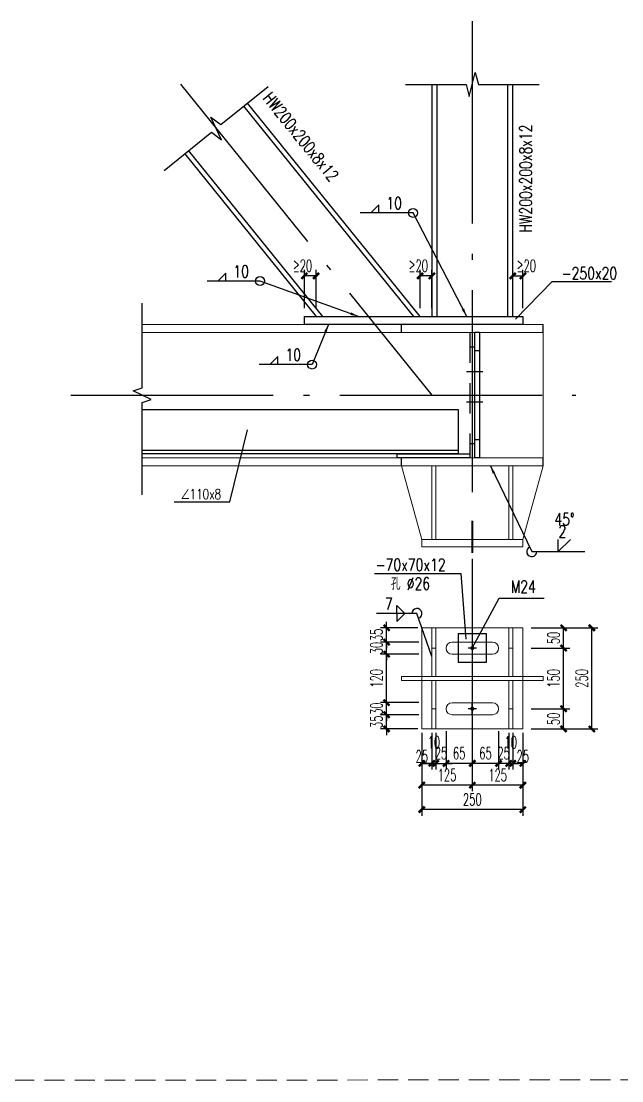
# Model space of a CAD drawing. Header units: millimetres. Extents: x 110450 to 212050, y -76471 to -19021.
# Drawn here: x 183378 to 198231, y -47746 to -21538 of the extents above; entities that cross this region are included whole.
import ezdxf
from ezdxf.enums import TextEntityAlignment as Align

# ---------------------------------------------------------------- set-up
doc = ezdxf.new("R2010")
doc.units = ezdxf.units.MM
doc.header["$LTSCALE"] = 100
for name, pattern in [('CENTER1', [13.3, 10, -1.5, 0.3, -1.5]), ('HIDDEN', [0.375, 0.25, -0.125]), ('线型2', [2.5, 1.5, -1])]:
    doc.linetypes.add(name, pattern=pattern)
for name, color, linetype in [('10', 7, 'Continuous'), ('60', 2, 'Continuous'), ('Continuous Line', 7, 'Continuous'), ('DIM', 144, 'Continuous'), ('TEXT', 7, 'Continuous'), ('字符串标注', 253, 'Continuous'), ('柱', 2, 'Continuous'), ('梁构件', 4, 'Continuous'), ('焊缝标注', 253, 'Continuous'), ('螺栓孔标注', 253, 'Continuous'), ('轴线', 21, 'CENTER1'), ('轴线__点划线', 253, 'Continuous')]:
    doc.layers.add(name, color=color, linetype=linetype)
doc.layers.add('FRAME', color=7, linetype='Continuous', lineweight=13)
doc.layers.add('梁', color=4, linetype='Continuous', lineweight=18)
doc.styles.add('romans', font='romans.shx', dxfattribs={"width": 0.75})
doc.styles.get("Standard").update_dxf_attribs({"font": 'romans-h.shx', "width": 0.75, "bigfont": 'hzfs.shx'})
doc.styles.add('STANDRAD', font='romans-h.shx', dxfattribs={"width": 0.6, "bigfont": 'hzfs.shx'})
doc.dimstyles.new('10', dxfattribs={"dimtxt": 300, "dimasz": 150, "dimexe": 150, "dimexo": 100, "dimgap": 100, "dimtad": 1, "dimdec": 0, "dimlfac": 0.1, "dimtxsty": 'STANDRAD', "dimblk": 'ARCHTICK', "dimcen": 0.09, "dimclrd": 4, "dimclre": 4, "dimclrt": 7, "dimadec": 0, "dimazin": 0, "dimtfac": 1, "dimtdec": 0, "dimtix": 1, "dimtmove": 2, "dimatfit": 3, "dimldrblk": 'OBLIQUE', "dimfxl": 1, "dimarcsym": 0})
doc.dimstyles.new('ISO-Arrow', dxfattribs={"dimtxt": 300, "dimasz": 200, "dimexe": 100, "dimexo": 50, "dimgap": 50, "dimtad": 1, "dimdec": 0, "dimlfac": 0.2, "dimzin": 0, "dimdsep": 46, "dimtxsty": 'romans', "dimcen": 0.09, "dimclrd": 256, "dimclre": 256, "dimclrt": 7, "dimadec": 0, "dimazin": 0, "dimtfac": 1, "dimtdec": 0, "dimtix": 1, "dimtmove": 2, "dimatfit": 3, "dimfxl": 150, "dimtolj": 1, "dimtzin": 0, "dimarcsym": 0})

# ---------------------------------------------------------------- blocks, each defined once
blk = doc.blocks.new('_ArchTick')
at = {"color": 0, "linetype": 'ByBlock', "const_width": 0.4}
blk.add_lwpolyline([(-0.5, -0.5), (0.5, 0.5)], dxfattribs=at)
blk = doc.blocks.new('*D14')
at = {"layer": 'Continuous Line', "color": 4, "lineweight": -2, "ltscale": 5, "transparency": 16777216}
for p, q in [((193243, -28637), (193243, -27687)), ((193534, -28637), (193534, -27687)), ((193534, -27837), (193243, -27837))]:
    blk.add_line(p, q, dxfattribs=at)
at = {"layer": 'Defpoints', "color": 0, "ltscale": 5, "transparency": 16777216}
for p in [(193243, -27837), (193243, -28839), (193534, -28839)]:
    blk.add_point(p, dxfattribs=at)
at = {"layer": 'Continuous Line', "color": 4, "lineweight": -2, "ltscale": 5, "transparency": 16777216, "xscale": 150, "yscale": 150, "zscale": 150, "rotation": 180}
blk.add_blockref('_ArchTick', (193243, -27837), dxfattribs=at)
at = {"layer": 'Continuous Line', "color": 4, "lineweight": -2, "ltscale": 5, "transparency": 16777216, "xscale": 150, "yscale": 150, "zscale": 150}
blk.add_blockref('_ArchTick', (193534, -27837), dxfattribs=at)
at = {"layer": 'Continuous Line', "color": 7, "ltscale": 5, "transparency": 16777216, "insert": (193198, -27587), "char_height": 300, "attachment_point": 5, "style": 'STANDRAD'}
blk.add_mtext('≥20', dxfattribs=at)
blk = doc.blocks.new('_OBLIQUE')
at = {"color": 0, "linetype": 'ByBlock'}
blk.add_line((-0.5, -0.5), (0.5, 0.5), dxfattribs=at)
blk = doc.blocks.new('*D15')
at = {"layer": 'Continuous Line', "color": 4, "lineweight": -2, "ltscale": 5, "transparency": 16777216}
for p, q in [((195534, -28637), (195534, -27687)), ((195784, -28637), (195784, -27687)), ((195534, -27837), (195784, -27837))]:
    blk.add_line(p, q, dxfattribs=at)
at = {"layer": 'Defpoints', "color": 0, "ltscale": 5, "transparency": 16777216}
for p in [(195784, -27837), (195534, -28839), (195784, -28839)]:
    blk.add_point(p, dxfattribs=at)
at = {"layer": 'Continuous Line', "color": 4, "lineweight": -2, "ltscale": 5, "transparency": 16777216, "xscale": 150, "yscale": 150, "zscale": 150, "rotation": 180}
blk.add_blockref('_ArchTick', (195534, -27837), dxfattribs=at)
at = {"layer": 'Continuous Line', "color": 4, "lineweight": -2, "ltscale": 5, "transparency": 16777216, "xscale": 150, "yscale": 150, "zscale": 150}
blk.add_blockref('_ArchTick', (195784, -27837), dxfattribs=at)
at = {"layer": 'Continuous Line', "color": 7, "ltscale": 5, "transparency": 16777216, "insert": (195869, -27587), "char_height": 300, "attachment_point": 5, "style": 'STANDRAD'}
blk.add_mtext('≥20', dxfattribs=at)
blk = doc.blocks.new('*D16')
at = {"layer": 'Continuous Line', "color": 4, "lineweight": -2, "ltscale": 5, "transparency": 16777216}
for p, q in [((190381, -28637), (190381, -27687)), ((190671, -28637), (190671, -27687)), ((190671, -27837), (190381, -27837))]:
    blk.add_line(p, q, dxfattribs=at)
at = {"layer": 'Defpoints', "color": 0, "ltscale": 5, "transparency": 16777216}
for p in [(190381, -27837), (190381, -28839), (190671, -28839)]:
    blk.add_point(p, dxfattribs=at)
at = {"layer": 'Continuous Line', "color": 4, "lineweight": -2, "ltscale": 5, "transparency": 16777216, "xscale": 150, "yscale": 150, "zscale": 150, "rotation": 180}
blk.add_blockref('_ArchTick', (190381, -27837), dxfattribs=at)
at = {"layer": 'Continuous Line', "color": 4, "lineweight": -2, "ltscale": 5, "transparency": 16777216, "xscale": 150, "yscale": 150, "zscale": 150}
blk.add_blockref('_ArchTick', (190671, -27837), dxfattribs=at)
at = {"layer": 'Continuous Line', "color": 7, "ltscale": 5, "transparency": 16777216, "insert": (190335, -27587), "char_height": 300, "attachment_point": 5, "style": 'STANDRAD'}
blk.add_mtext('≥20', dxfattribs=at)
blk = doc.blocks.new('*D39')
at = {"layer": 'Continuous Line', "color": 4, "lineweight": -2, "ltscale": 5, "transparency": 16777216}
for p, q in [((194534, -39633), (194534, -40583)), ((195784, -39633), (195784, -40583)), ((195784, -40433), (194534, -40433))]:
    blk.add_line(p, q, dxfattribs=at)
at = {"layer": 'Defpoints', "color": 0, "ltscale": 5, "transparency": 16777216}
for p in [(194534, -38543), (195784, -39043), (194534, -40433)]:
    blk.add_point(p, dxfattribs=at)
at = {"layer": 'Continuous Line', "color": 4, "lineweight": -2, "ltscale": 5, "transparency": 16777216, "xscale": 150, "yscale": 150, "zscale": 150, "rotation": 180}
blk.add_blockref('_ArchTick', (194534, -40433), dxfattribs=at)
at = {"layer": 'Continuous Line', "color": 4, "lineweight": -2, "ltscale": 5, "transparency": 16777216, "xscale": 150, "yscale": 150, "zscale": 150}
blk.add_blockref('_ArchTick', (195784, -40433), dxfattribs=at)
at = {"layer": 'Continuous Line', "color": 7, "ltscale": 5, "transparency": 16777216, "insert": (195159, -40183), "char_height": 300, "attachment_point": 5, "style": 'STANDRAD'}
blk.add_mtext('125', dxfattribs=at)
blk = doc.blocks.new('*D40')
at = {"layer": 'Continuous Line', "color": 4, "lineweight": -2, "ltscale": 5, "transparency": 16777216}
for p, q in [((193284, -39633), (193284, -40583)), ((194534, -39633), (194534, -40583)), ((194534, -40433), (193284, -40433))]:
    blk.add_line(p, q, dxfattribs=at)
at = {"layer": 'Defpoints', "color": 0, "ltscale": 5, "transparency": 16777216}
for p in [(194534, -38543), (193284, -39043), (193284, -40433)]:
    blk.add_point(p, dxfattribs=at)
at = {"layer": 'Continuous Line', "color": 4, "lineweight": -2, "ltscale": 5, "transparency": 16777216, "xscale": 150, "yscale": 150, "zscale": 150, "rotation": 180}
blk.add_blockref('_ArchTick', (193284, -40433), dxfattribs=at)
at = {"layer": 'Continuous Line', "color": 4, "lineweight": -2, "ltscale": 5, "transparency": 16777216, "xscale": 150, "yscale": 150, "zscale": 150}
blk.add_blockref('_ArchTick', (194534, -40433), dxfattribs=at)
at = {"layer": 'Continuous Line', "color": 7, "ltscale": 5, "transparency": 16777216, "insert": (193909, -40183), "char_height": 300, "attachment_point": 5, "style": 'STANDRAD'}
blk.add_mtext('125', dxfattribs=at)
blk = doc.blocks.new('*D41')
at = {"layer": 'Continuous Line', "color": 4, "lineweight": -2, "ltscale": 5, "transparency": 16777216}
for p, q in [((193284, -40238), (193284, -41188)), ((195784, -40238), (195784, -41188)), ((195784, -41038), (193284, -41038))]:
    blk.add_line(p, q, dxfattribs=at)
at = {"layer": 'Defpoints', "color": 0, "ltscale": 5, "transparency": 16777216}
for p in [(193284, -39043), (195784, -39043), (193284, -41038)]:
    blk.add_point(p, dxfattribs=at)
at = {"layer": 'Continuous Line', "color": 4, "lineweight": -2, "ltscale": 5, "transparency": 16777216, "xscale": 150, "yscale": 150, "zscale": 150, "rotation": 180}
blk.add_blockref('_ArchTick', (193284, -41038), dxfattribs=at)
at = {"layer": 'Continuous Line', "color": 4, "lineweight": -2, "ltscale": 5, "transparency": 16777216, "xscale": 150, "yscale": 150, "zscale": 150}
blk.add_blockref('_ArchTick', (195784, -41038), dxfattribs=at)
at = {"layer": 'Continuous Line', "color": 7, "ltscale": 5, "transparency": 16777216, "insert": (194534, -40788), "char_height": 300, "attachment_point": 5, "style": 'STANDRAD'}
blk.add_mtext('250', dxfattribs=at)
blk = doc.blocks.new('*D42')
at = {"layer": 'Continuous Line', "color": 4, "lineweight": -2, "ltscale": 5, "transparency": 16777216}
for p, q in [((195992, -38543), (196942, -38543)), ((196792, -39043), (196792, -38543)), ((195992, -39043), (196942, -39043))]:
    blk.add_line(p, q, dxfattribs=at)
at = {"layer": 'Defpoints', "color": 0, "ltscale": 5, "transparency": 16777216}
for p in [(195284, -38543), (196792, -38543), (195784, -39043)]:
    blk.add_point(p, dxfattribs=at)
at = {"layer": 'Continuous Line', "color": 4, "lineweight": -2, "ltscale": 5, "transparency": 16777216, "xscale": 150, "yscale": 150, "zscale": 150}
for p, rotation in [((196792, -38543), 90), ((196792, -39043), 270)]:
    blk.add_blockref('_ArchTick', p, dxfattribs=dict(at, rotation=rotation))
at = {"layer": 'Continuous Line', "color": 7, "ltscale": 5, "transparency": 16777216, "insert": (196542, -38793), "char_height": 300, "attachment_point": 5, "rotation": 90, "style": 'STANDRAD'}
blk.add_mtext('50', dxfattribs=at)
blk = doc.blocks.new('*D43')
at = {"layer": 'Continuous Line', "color": 4, "lineweight": -2, "ltscale": 5, "transparency": 16777216}
for p, q in [((195992, -37043), (196942, -37043)), ((196792, -38543), (196792, -37043)), ((195992, -38543), (196942, -38543))]:
    blk.add_line(p, q, dxfattribs=at)
at = {"layer": 'Defpoints', "color": 0, "ltscale": 5, "transparency": 16777216}
for p in [(195284, -37043), (196792, -37043), (195284, -38543)]:
    blk.add_point(p, dxfattribs=at)
at = {"layer": 'Continuous Line', "color": 4, "lineweight": -2, "ltscale": 5, "transparency": 16777216, "xscale": 150, "yscale": 150, "zscale": 150}
for p, rotation in [((196792, -37043), 90), ((196792, -38543), 270)]:
    blk.add_blockref('_ArchTick', p, dxfattribs=dict(at, rotation=rotation))
at = {"layer": 'Continuous Line', "color": 7, "ltscale": 5, "transparency": 16777216, "insert": (196542, -37793), "char_height": 300, "attachment_point": 5, "rotation": 90, "style": 'STANDRAD'}
blk.add_mtext('150', dxfattribs=at)
blk = doc.blocks.new('*D44')
at = {"layer": 'Continuous Line', "color": 4, "lineweight": -2, "ltscale": 5, "transparency": 16777216}
for p, q in [((195992, -36543), (196942, -36543)), ((196792, -37043), (196792, -36543)), ((195992, -37043), (196942, -37043))]:
    blk.add_line(p, q, dxfattribs=at)
at = {"layer": 'Defpoints', "color": 0, "ltscale": 5, "transparency": 16777216}
for p in [(195784, -36543), (196792, -36543), (195284, -37043)]:
    blk.add_point(p, dxfattribs=at)
at = {"layer": 'Continuous Line', "color": 4, "lineweight": -2, "ltscale": 5, "transparency": 16777216, "xscale": 150, "yscale": 150, "zscale": 150}
for p, rotation in [((196792, -36543), 90), ((196792, -37043), 270)]:
    blk.add_blockref('_ArchTick', p, dxfattribs=dict(at, rotation=rotation))
at = {"layer": 'Continuous Line', "color": 7, "ltscale": 5, "transparency": 16777216, "insert": (196542, -36793), "char_height": 300, "attachment_point": 5, "rotation": 90, "style": 'STANDRAD'}
blk.add_mtext('50', dxfattribs=at)
blk = doc.blocks.new('*D45')
at = {"layer": 'Continuous Line', "color": 4, "lineweight": -2, "ltscale": 5, "transparency": 16777216}
for p, q in [((196690, -36543), (197640, -36543)), ((197490, -39043), (197490, -36543)), ((196690, -39043), (197640, -39043))]:
    blk.add_line(p, q, dxfattribs=at)
at = {"layer": 'Defpoints', "color": 0, "ltscale": 5, "transparency": 16777216}
for p in [(195784, -36543), (197490, -36543), (195784, -39043)]:
    blk.add_point(p, dxfattribs=at)
at = {"layer": 'Continuous Line', "color": 4, "lineweight": -2, "ltscale": 5, "transparency": 16777216, "xscale": 150, "yscale": 150, "zscale": 150}
for p, rotation in [((197490, -36543), 90), ((197490, -39043), 270)]:
    blk.add_blockref('_ArchTick', p, dxfattribs=dict(at, rotation=rotation))
at = {"layer": 'Continuous Line', "color": 7, "ltscale": 5, "transparency": 16777216, "insert": (197240, -37793), "char_height": 300, "attachment_point": 5, "rotation": 90, "style": 'STANDRAD'}
blk.add_mtext('250', dxfattribs=at)
blk = doc.blocks.new('*D46')
at = {"layer": 'Continuous Line', "color": 4, "lineweight": -2, "ltscale": 5, "transparency": 16777216}
for p, q in [((194534, -39094), (194534, -40044)), ((195184, -39094), (195184, -40044)), ((195184, -39894), (194534, -39894))]:
    blk.add_line(p, q, dxfattribs=at)
at = {"layer": 'Defpoints', "color": 0, "ltscale": 5, "transparency": 16777216}
for p in [(194534, -38693), (195184, -38543), (194534, -39894)]:
    blk.add_point(p, dxfattribs=at)
at = {"layer": 'Continuous Line', "color": 4, "lineweight": -2, "ltscale": 5, "transparency": 16777216, "xscale": 150, "yscale": 150, "zscale": 150, "rotation": 180}
blk.add_blockref('_ArchTick', (194534, -39894), dxfattribs=at)
at = {"layer": 'Continuous Line', "color": 4, "lineweight": -2, "ltscale": 5, "transparency": 16777216, "xscale": 150, "yscale": 150, "zscale": 150}
blk.add_blockref('_ArchTick', (195184, -39894), dxfattribs=at)
at = {"layer": 'Continuous Line', "color": 7, "ltscale": 5, "transparency": 16777216, "insert": (194859, -39644), "char_height": 300, "attachment_point": 5, "style": 'STANDRAD'}
blk.add_mtext('65', dxfattribs=at)
blk = doc.blocks.new('*D47')
at = {"layer": 'Continuous Line', "color": 4, "lineweight": -2, "ltscale": 5, "transparency": 16777216}
for p, q in [((193884, -39094), (193884, -40044)), ((194534, -39094), (194534, -40044)), ((194534, -39894), (193884, -39894))]:
    blk.add_line(p, q, dxfattribs=at)
at = {"layer": 'Defpoints', "color": 0, "ltscale": 5, "transparency": 16777216}
for p in [(193884, -38543), (194534, -38693), (193884, -39894)]:
    blk.add_point(p, dxfattribs=at)
at = {"layer": 'Continuous Line', "color": 4, "lineweight": -2, "ltscale": 5, "transparency": 16777216, "xscale": 150, "yscale": 150, "zscale": 150, "rotation": 180}
blk.add_blockref('_ArchTick', (193884, -39894), dxfattribs=at)
at = {"layer": 'Continuous Line', "color": 4, "lineweight": -2, "ltscale": 5, "transparency": 16777216, "xscale": 150, "yscale": 150, "zscale": 150}
blk.add_blockref('_ArchTick', (194534, -39894), dxfattribs=at)
at = {"layer": 'Continuous Line', "color": 7, "ltscale": 5, "transparency": 16777216, "insert": (194209, -39644), "char_height": 300, "attachment_point": 5, "style": 'STANDRAD'}
blk.add_mtext('65', dxfattribs=at)
blk = doc.blocks.new('*D48')
at = {"layer": 'Continuous Line', "color": 4, "lineweight": -2, "ltscale": 5, "transparency": 16777216}
for p, q in [((195534, -39143), (195534, -40044)), ((195784, -39143), (195784, -40044)), ((195784, -39894), (195534, -39894))]:
    blk.add_line(p, q, dxfattribs=at)
at = {"layer": 'Defpoints', "color": 0, "ltscale": 5, "transparency": 16777216}
for p in [(195534, -39043), (195784, -39043), (195534, -39894)]:
    blk.add_point(p, dxfattribs=at)
at = {"layer": 'Continuous Line', "color": 4, "lineweight": -2, "ltscale": 5, "transparency": 16777216, "xscale": 150, "yscale": 150, "zscale": 150, "rotation": 180}
blk.add_blockref('_ArchTick', (195534, -39894), dxfattribs=at)
at = {"layer": 'Continuous Line', "color": 4, "lineweight": -2, "ltscale": 5, "transparency": 16777216, "xscale": 150, "yscale": 150, "zscale": 150}
blk.add_blockref('_ArchTick', (195784, -39894), dxfattribs=at)
at = {"layer": 'Continuous Line', "color": 7, "ltscale": 5, "transparency": 16777216, "insert": (195784, -39719), "char_height": 300, "attachment_point": 5, "style": 'STANDRAD'}
blk.add_mtext('25', dxfattribs=at)
blk = doc.blocks.new('*D49')
at = {"layer": 'Continuous Line', "color": 4, "lineweight": -2, "ltscale": 5, "transparency": 16777216}
for p, q in [((195434, -39143), (195434, -40044)), ((195534, -39143), (195534, -40044)), ((195434, -39894), (195284, -39894)), ((195534, -39894), (195434, -39894)), ((195534, -39894), (195684, -39894))]:
    blk.add_line(p, q, dxfattribs=at)
at = {"layer": 'Defpoints', "color": 0, "ltscale": 5, "transparency": 16777216}
for p in [(195434, -39043), (195534, -39043), (195434, -39894)]:
    blk.add_point(p, dxfattribs=at)
at = {"layer": 'Continuous Line', "color": 4, "lineweight": -2, "ltscale": 5, "transparency": 16777216, "xscale": 150, "yscale": 150, "zscale": 150}
blk.add_blockref('_ArchTick', (195434, -39894), dxfattribs=at)
at = {"layer": 'Continuous Line', "color": 4, "lineweight": -2, "ltscale": 5, "transparency": 16777216, "xscale": 150, "yscale": 150, "zscale": 150, "rotation": 180}
blk.add_blockref('_ArchTick', (195534, -39894), dxfattribs=at)
at = {"layer": 'Continuous Line', "color": 7, "ltscale": 5, "transparency": 16777216, "insert": (195484, -39375), "char_height": 300, "attachment_point": 5, "style": 'STANDRAD'}
blk.add_mtext('10', dxfattribs=at)
blk = doc.blocks.new('*D50')
at = {"layer": 'Continuous Line', "color": 4, "lineweight": -2, "ltscale": 5, "transparency": 16777216}
for p, q in [((195184, -39143), (195184, -40044)), ((195434, -39143), (195434, -40044)), ((195184, -39894), (195034, -39894)), ((195434, -39894), (195184, -39894)), ((195434, -39894), (195584, -39894))]:
    blk.add_line(p, q, dxfattribs=at)
at = {"layer": 'Defpoints', "color": 0, "ltscale": 5, "transparency": 16777216}
for p in [(195184, -39043), (195434, -39043), (195184, -39894)]:
    blk.add_point(p, dxfattribs=at)
at = {"layer": 'Continuous Line', "color": 4, "lineweight": -2, "ltscale": 5, "transparency": 16777216, "xscale": 150, "yscale": 150, "zscale": 150}
blk.add_blockref('_ArchTick', (195184, -39894), dxfattribs=at)
at = {"layer": 'Continuous Line', "color": 4, "lineweight": -2, "ltscale": 5, "transparency": 16777216, "xscale": 150, "yscale": 150, "zscale": 150, "rotation": 180}
blk.add_blockref('_ArchTick', (195434, -39894), dxfattribs=at)
at = {"layer": 'Continuous Line', "color": 7, "ltscale": 5, "transparency": 16777216, "insert": (195309, -39644), "char_height": 300, "attachment_point": 5, "style": 'STANDRAD'}
blk.add_mtext('25', dxfattribs=at)
blk = doc.blocks.new('*D51')
at = {"layer": 'Continuous Line', "color": 4, "lineweight": -2, "ltscale": 5, "transparency": 16777216}
for p, q in [((193284, -39143), (193284, -40044)), ((193534, -39143), (193534, -40044)), ((193284, -39894), (193534, -39894))]:
    blk.add_line(p, q, dxfattribs=at)
at = {"layer": 'Defpoints', "color": 0, "ltscale": 5, "transparency": 16777216}
for p in [(193284, -39043), (193534, -39043), (193534, -39894)]:
    blk.add_point(p, dxfattribs=at)
at = {"layer": 'Continuous Line', "color": 4, "lineweight": -2, "ltscale": 5, "transparency": 16777216, "xscale": 150, "yscale": 150, "zscale": 150, "rotation": 180}
blk.add_blockref('_ArchTick', (193284, -39894), dxfattribs=at)
at = {"layer": 'Continuous Line', "color": 4, "lineweight": -2, "ltscale": 5, "transparency": 16777216, "xscale": 150, "yscale": 150, "zscale": 150}
blk.add_blockref('_ArchTick', (193534, -39894), dxfattribs=at)
at = {"layer": 'Continuous Line', "color": 7, "ltscale": 5, "transparency": 16777216, "insert": (193284, -39719), "char_height": 300, "attachment_point": 5, "style": 'STANDRAD'}
blk.add_mtext('25', dxfattribs=at)
blk = doc.blocks.new('*D52')
at = {"layer": 'Continuous Line', "color": 4, "lineweight": -2, "ltscale": 5, "transparency": 16777216}
for p, q in [((193534, -39143), (193534, -40044)), ((193634, -39143), (193634, -40044)), ((193534, -39894), (193384, -39894)), ((193534, -39894), (193634, -39894)), ((193634, -39894), (193784, -39894))]:
    blk.add_line(p, q, dxfattribs=at)
at = {"layer": 'Defpoints', "color": 0, "ltscale": 5, "transparency": 16777216}
for p in [(193534, -39043), (193634, -39043), (193634, -39894)]:
    blk.add_point(p, dxfattribs=at)
at = {"layer": 'Continuous Line', "color": 4, "lineweight": -2, "ltscale": 5, "transparency": 16777216, "xscale": 150, "yscale": 150, "zscale": 150}
blk.add_blockref('_ArchTick', (193534, -39894), dxfattribs=at)
at = {"layer": 'Continuous Line', "color": 4, "lineweight": -2, "ltscale": 5, "transparency": 16777216, "xscale": 150, "yscale": 150, "zscale": 150, "rotation": 180}
blk.add_blockref('_ArchTick', (193634, -39894), dxfattribs=at)
at = {"layer": 'Continuous Line', "color": 7, "ltscale": 5, "transparency": 16777216, "insert": (193584, -39375), "char_height": 300, "attachment_point": 5, "style": 'STANDRAD'}
blk.add_mtext('10', dxfattribs=at)
blk = doc.blocks.new('*D53')
at = {"layer": 'Continuous Line', "color": 4, "lineweight": -2, "ltscale": 5, "transparency": 16777216}
for p, q in [((193634, -39143), (193634, -40044)), ((193884, -39143), (193884, -40044)), ((193634, -39894), (193484, -39894)), ((193634, -39894), (193884, -39894)), ((193884, -39894), (194034, -39894))]:
    blk.add_line(p, q, dxfattribs=at)
at = {"layer": 'Defpoints', "color": 0, "ltscale": 5, "transparency": 16777216}
for p in [(193634, -39043), (193884, -39043), (193884, -39894)]:
    blk.add_point(p, dxfattribs=at)
at = {"layer": 'Continuous Line', "color": 4, "lineweight": -2, "ltscale": 5, "transparency": 16777216, "xscale": 150, "yscale": 150, "zscale": 150}
blk.add_blockref('_ArchTick', (193634, -39894), dxfattribs=at)
at = {"layer": 'Continuous Line', "color": 4, "lineweight": -2, "ltscale": 5, "transparency": 16777216, "xscale": 150, "yscale": 150, "zscale": 150, "rotation": 180}
blk.add_blockref('_ArchTick', (193884, -39894), dxfattribs=at)
at = {"layer": 'Continuous Line', "color": 7, "ltscale": 5, "transparency": 16777216, "insert": (193759, -39644), "char_height": 300, "attachment_point": 5, "style": 'STANDRAD'}
blk.add_mtext('25', dxfattribs=at)
blk = doc.blocks.new('*D54')
at = {"layer": 'Continuous Line', "color": 4, "lineweight": -2, "ltscale": 5, "transparency": 16777216}
for p, q in [((193214, -38693), (192264, -38693)), ((192414, -38693), (192414, -38543)), ((192414, -39043), (192414, -38693)), ((193184, -39043), (192264, -39043)), ((192414, -39043), (192414, -39193))]:
    blk.add_line(p, q, dxfattribs=at)
at = {"layer": 'Defpoints', "color": 0, "ltscale": 5, "transparency": 16777216}
for p in [(192414, -38693), (194034, -38693), (193284, -39043)]:
    blk.add_point(p, dxfattribs=at)
at = {"layer": 'Continuous Line', "color": 4, "lineweight": -2, "ltscale": 5, "transparency": 16777216, "xscale": 150, "yscale": 150, "zscale": 150}
for p, rotation in [((192414, -38693), 270), ((192414, -39043), 90)]:
    blk.add_blockref('_ArchTick', p, dxfattribs=dict(at, rotation=rotation))
at = {"layer": 'Continuous Line', "color": 7, "ltscale": 5, "transparency": 16777216, "insert": (192164, -38868), "char_height": 300, "attachment_point": 5, "rotation": 90, "style": 'STANDRAD'}
blk.add_mtext('35', dxfattribs=at)
blk = doc.blocks.new('*D55')
at = {"layer": 'Continuous Line', "color": 4, "lineweight": -2, "ltscale": 5, "transparency": 16777216}
for p, q in [((192414, -38393), (192414, -38243)), ((193214, -38393), (192264, -38393)), ((192414, -38693), (192414, -38393)), ((193214, -38693), (192264, -38693)), ((192414, -38693), (192414, -38843))]:
    blk.add_line(p, q, dxfattribs=at)
at = {"layer": 'Defpoints', "color": 0, "ltscale": 5, "transparency": 16777216}
for p in [(192414, -38393), (194034, -38393), (194034, -38693)]:
    blk.add_point(p, dxfattribs=at)
at = {"layer": 'Continuous Line', "color": 4, "lineweight": -2, "ltscale": 5, "transparency": 16777216, "xscale": 150, "yscale": 150, "zscale": 150}
for p, rotation in [((192414, -38393), 270), ((192414, -38693), 90)]:
    blk.add_blockref('_ArchTick', p, dxfattribs=dict(at, rotation=rotation))
at = {"layer": 'Continuous Line', "color": 7, "ltscale": 5, "transparency": 16777216, "insert": (192164, -38543), "char_height": 300, "attachment_point": 5, "rotation": 90, "style": 'STANDRAD'}
blk.add_mtext('30', dxfattribs=at)
blk = doc.blocks.new('*D56')
at = {"layer": 'Continuous Line', "color": 4, "lineweight": -2, "ltscale": 5, "transparency": 16777216}
for p, q in [((193214, -37193), (192264, -37193)), ((192414, -38393), (192414, -37193)), ((193214, -38393), (192264, -38393))]:
    blk.add_line(p, q, dxfattribs=at)
at = {"layer": 'Defpoints', "color": 0, "ltscale": 5, "transparency": 16777216}
for p in [(192414, -37193), (194034, -37193), (194034, -38393)]:
    blk.add_point(p, dxfattribs=at)
at = {"layer": 'Continuous Line', "color": 4, "lineweight": -2, "ltscale": 5, "transparency": 16777216, "xscale": 150, "yscale": 150, "zscale": 150}
for p, rotation in [((192414, -37193), 90), ((192414, -38393), 270)]:
    blk.add_blockref('_ArchTick', p, dxfattribs=dict(at, rotation=rotation))
at = {"layer": 'Continuous Line', "color": 7, "ltscale": 5, "transparency": 16777216, "insert": (192164, -37793), "char_height": 300, "attachment_point": 5, "rotation": 90, "style": 'STANDRAD'}
blk.add_mtext('120', dxfattribs=at)
blk = doc.blocks.new('*D57')
at = {"layer": 'Continuous Line', "color": 4, "lineweight": -2, "ltscale": 5, "transparency": 16777216}
for p, q in [((193214, -36893), (192264, -36893)), ((192414, -36893), (192414, -36743)), ((192414, -37193), (192414, -36893)), ((193214, -37193), (192264, -37193)), ((192414, -37193), (192414, -37343))]:
    blk.add_line(p, q, dxfattribs=at)
at = {"layer": 'Defpoints', "color": 0, "ltscale": 5, "transparency": 16777216}
for p in [(192414, -36893), (194034, -36893), (194034, -37193)]:
    blk.add_point(p, dxfattribs=at)
at = {"layer": 'Continuous Line', "color": 4, "lineweight": -2, "ltscale": 5, "transparency": 16777216, "xscale": 150, "yscale": 150, "zscale": 150}
for p, rotation in [((192414, -36893), 270), ((192414, -37193), 90)]:
    blk.add_blockref('_ArchTick', p, dxfattribs=dict(at, rotation=rotation))
at = {"layer": 'Continuous Line', "color": 7, "ltscale": 5, "transparency": 16777216, "insert": (192164, -37043), "char_height": 300, "attachment_point": 5, "rotation": 90, "style": 'STANDRAD'}
blk.add_mtext('30', dxfattribs=at)
blk = doc.blocks.new('*D58')
at = {"layer": 'Continuous Line', "color": 4, "lineweight": -2, "ltscale": 5, "transparency": 16777216}
for p, q in [((192414, -36543), (192414, -36393)), ((193184, -36543), (192264, -36543)), ((192414, -36893), (192414, -36543)), ((193214, -36893), (192264, -36893)), ((192414, -36893), (192414, -37043))]:
    blk.add_line(p, q, dxfattribs=at)
at = {"layer": 'Defpoints', "color": 0, "ltscale": 5, "transparency": 16777216}
for p in [(192414, -36543), (193284, -36543), (194034, -36893)]:
    blk.add_point(p, dxfattribs=at)
at = {"layer": 'Continuous Line', "color": 4, "lineweight": -2, "ltscale": 5, "transparency": 16777216, "xscale": 150, "yscale": 150, "zscale": 150}
for p, rotation in [((192414, -36543), 270), ((192414, -36893), 90)]:
    blk.add_blockref('_ArchTick', p, dxfattribs=dict(at, rotation=rotation))
at = {"layer": 'Continuous Line', "color": 7, "ltscale": 5, "transparency": 16777216, "insert": (192164, -36718), "char_height": 300, "attachment_point": 5, "rotation": 90, "style": 'STANDRAD'}
blk.add_mtext('35', dxfattribs=at)

msp = doc.modelspace()

# ---------------------------------------------------------------- linework, layer by layer
at = {"layer": '10', "color": 7, "ltscale": 5}
for p, q in [((194533.5, -36893.4), (194533.5, -37193.4)), ((194633.5, -37043.4), (194433.5, -37043.4)), ((194533.5, -38693.4), (194533.5, -38393.4)), ((194633.5, -38543.4), (194433.5, -38543.4))]:
    msp.add_line(p, q, dxfattribs=at)
at = {"layer": '10', "color": 7, "ltscale": 5, "const_width": 50}
for points in [[(194558.5, -37043.4, 1), (194508.5, -37043.4, 1), (194558.5, -37043.4, 1)], [(194558.5, -38543.4, -1), (194508.5, -38543.4, -1), (194558.5, -38543.4, -1)]]:
    msp.add_lwpolyline(points, format="xyb", close=True, dxfattribs=at)
at = {"layer": '60', "ltscale": 5}
msp.add_line((194187.4, -32158.5), (186370.4, -32158.5), dxfattribs=at)
msp.add_lwpolyline([(186370.4, -31138.5), (194187.2, -31138.5), (194187.4, -32238.5), (186370.4, -32238.5)], dxfattribs=at)
at = {"layer": 'Continuous Line', "ltscale": 5}
msp.add_line((194252.1, -35201.9), (194375.4, -36821.9), dxfattribs=at)
for points in [[(192883.5, -23103.6), (194383.5, -23103.6), (194458.5, -23403.6), (194608.5, -22803.6), (194683.5, -23103.6), (196183.5, -23103.6)], [(186917.4, -25228.4), (188084, -24285.5), (188330.9, -24471.6), (188070.4, -23910.7), (188317.3, -24096.9), (189483.9, -23153.9)]]:
    msp.add_lwpolyline(points, dxfattribs=at)
msp.add_lwpolyline([(194883.5, -36693.4), (194183.5, -36693.4), (194183.5, -37393.4), (194883.5, -37393.4)], close=True, dxfattribs=at)
at = {"layer": 'DIM', "ltscale": 5}
for p, q in [((192023.8, -26278.7), (192223.8, -26078.7)), ((192223.8, -26278.7), (192223.8, -26078.7)), ((188240.5, -27966.4), (188440.5, -27766.4)), ((188440.5, -27966.4), (188440.5, -27766.4)), ((189527.2, -30029.9), (189727.2, -29829.9)), ((189727.2, -30029.9), (189727.2, -29829.9))]:
    msp.add_line(p, q, dxfattribs=at)
at = {"layer": 'DIM', "linetype": 'ByBlock', "ltscale": 5}
for p, q in [((195605.3, -28910.5), (196510.9, -27979.2)), ((196510.9, -27979.2), (197977.3, -27979.2))]:
    msp.add_line(p, q, dxfattribs=at)
at = {"layer": 'DIM', "color": 0, "ltscale": 5}
for q in [(196660.3, -34357.2), (196960.3, -34357.2)]:
    msp.add_line((196660.3, -34657.2), q, dxfattribs=at)
at = {"layer": 'DIM', "ltscale": 5}
msp.add_lwpolyline([(194473.5, -32338.5), (192675, -32338.5), (192675, -32238.5), (194473.5, -32238.5)], close=True, dxfattribs=at)
at = {"layer": 'DIM', "linetype": 'ByBlock', "ltscale": 5}
for centre in [(193067.9, -26278.7), (189284.5, -27966.4), (190571.2, -30029.9)]:
    msp.add_circle(centre, 110.7, dxfattribs=at)
msp.add_arc((196005.4, -34657.2), 125, 115.8163, 0, dxfattribs=at)
at = {"layer": 'FRAME', "ltscale": 5}
for p, q in [((193533.5, -37043.4), (193633.5, -37043.4)), ((195433.5, -37043.4), (195533.5, -37043.4)), ((193533.5, -38543.4), (193633.5, -38543.4)), ((195433.5, -38543.4), (195533.5, -38543.4))]:
    msp.add_line(p, q, dxfattribs=at)
for points in [[(193283.5, -36543.4), (195783.5, -36543.4), (195783.5, -39043.4), (193283.5, -39043.4)], [(193533.5, -37743.4), (193533.5, -36543.4), (193633.5, -36543.4), (193633.5, -37743.4)], [(195533.5, -37743.4), (195533.5, -36543.4), (195433.5, -36543.4), (195433.5, -37743.4)], [(196283.5, -37843.4), (192783.5, -37843.4), (192783.5, -37743.4), (196283.5, -37743.4)], [(193533.5, -37843.4), (193533.5, -39043.4), (193633.5, -39043.4), (193633.5, -37843.4)], [(195533.5, -37843.4), (195533.5, -39043.4), (195433.5, -39043.4), (195433.5, -37843.4)]]:
    msp.add_lwpolyline(points, close=True, dxfattribs=at)
for points in [[(195033.5, -37193.4), (194033.5, -37193.4, -1), (194033.5, -36893.4), (195033.5, -36893.4, -1)], [(195033.5, -38393.4), (194033.5, -38393.4, 1), (194033.5, -38693.4), (195033.5, -38693.4, 1)]]:
    msp.add_lwpolyline(points, format="xyb", close=True, dxfattribs=at)
at = {"layer": '字符串标注', "color": 7, "ltscale": 5}
for p, q in [((188535.3, -33429.6), (188977.1, -31647.4)), ((187159.8, -33429.6), (188535.3, -33429.6)), ((192115.9, -35201.9), (194252.1, -35201.9))]:
    msp.add_line(p, q, dxfattribs=at)
at = {"layer": '柱', "color": 2, "ltscale": 5}
for points in [[(193533.5, -23103.6), (193533.5, -28838.5), (195533.5, -28838.5), (195533.5, -23103.6)], [(193653.5, -23103.6), (193653.5, -28838.5), (195413.5, -28838.5), (195413.5, -23103.6)], [(187423, -24819.8), (190671.4, -28838.5), (193243.1, -28838.5), (188978.3, -23562.5)], [(187516.3, -24744.4), (190825.7, -28838.5), (193088.8, -28838.5), (188885, -23638)]]:
    msp.add_lwpolyline(points, dxfattribs=at)
at = {"layer": '柱', "ltscale": 5}
msp.add_lwpolyline([(195783.5, -29038.5), (190381, -29038.5), (190381, -28838.5), (195783.5, -28838.5)], close=True, dxfattribs=at)
at = {"layer": '梁', "ltscale": 5}
for p, q in [((186370.4, -29038.5), (196283.5, -29038.5)), ((196283.5, -29038.5), (196283.5, -32538.5)), ((186370.4, -29238.5), (196283.5, -29238.5)), ((186370.4, -32338.5), (196283.5, -32338.5)), ((186370.4, -32538.5), (196283.5, -32538.5)), ((192783.5, -32538.5), (193283.5, -34358.6)), ((196283.5, -32538.6), (195783.5, -34358.6))]:
    msp.add_line(p, q, dxfattribs=at)
at = {"layer": '梁', "color": 3, "linetype": 'HIDDEN', "ltscale": 20}
msp.add_line((110450.2, -47745.8), (212050.2, -47720.8), dxfattribs=at)
at = {"layer": '梁', "ltscale": 5}
for points in [[(193533.5, -32538.6), (193633.5, -32538.6), (193633.5, -34358.6), (193533.5, -34358.6)], [(195533.5, -32538.6), (195433.5, -32538.6), (195433.5, -34358.6), (195533.5, -34358.6)], [(195783.5, -34358.6), (193283.5, -34358.6), (193283.5, -34538.6), (195783.5, -34538.6)]]:
    msp.add_lwpolyline(points, close=True, dxfattribs=at)
at = {"layer": '梁', "ltscale": 5, "const_width": 50}
msp.add_lwpolyline([(194533.5, -34691.6), (194533.5, -33892.6)], dxfattribs=at)
at = {"layer": '梁构件', "color": 7, "linetype": '线型2', "ltscale": 5}
for p, q in [((192783.5, -29238.5), (192783.5, -29038.5)), ((196283.5, -29238.5), (196283.5, -29038.5)), ((194473.5, -29238.5), (194473.5, -32338.5)), ((194593.5, -32338.5), (194593.5, -29238.5)), ((194473.5, -29588.5), (194593.5, -29588.5)), ((194713.5, -29688.5), (194593.5, -29688.5)), ((194713.5, -31888.5), (194593.5, -31888.5)), ((194593.5, -31988.5), (194473.5, -31988.5)), ((192783.5, -32538.5), (192783.5, -32338.5)), ((196283.5, -32538.5), (196283.5, -32338.5))]:
    msp.add_line(p, q, dxfattribs=at)
at = {"layer": '梁构件', "color": 7, "ltscale": 5}
for p, q in [((194713.5, -29238.5), (194593.5, -29238.5)), ((194593.5, -32338.5), (194593.5, -29238.5)), ((194713.5, -29238.5), (194713.5, -32338.5)), ((194793.5, -30213.5), (194393.5, -30213.5)), ((194713.5, -30213.5), (194473.5, -30213.5)), ((194793.5, -30963.5), (194393.5, -30963.5)), ((194713.5, -30963.5), (194473.5, -30963.5)), ((194713.5, -32338.5), (194593.5, -32338.5))]:
    msp.add_line(p, q, dxfattribs=at)
at = {"layer": '焊缝标注', "color": 7, "ltscale": 5}
for p, q in [((192865.4, -36188.3), (192665.4, -35988.3)), ((192665.4, -36188.3), (192665.4, -35988.3)), ((193165.4, -36188.3), (192165.4, -36188.3)), ((192865.4, -36188.3), (192665.4, -36388.3)), ((192665.4, -36188.3), (192665.4, -36388.3)), ((193533.5, -37255.2), (193165.4, -36188.3))]:
    msp.add_line(p, q, dxfattribs=at)
msp.add_arc((193165.4, -36188.3), 125, 289.03813, 180.00001, dxfattribs=at)
msp.add_solid([(193536.3, -37253.2, -9901), (193516.8, -37154, -9901), (193488.6, -37164.1, -9901)], dxfattribs=at)
at = {"layer": '螺栓孔标注', "color": 7, "ltscale": 5}
for p, q in [((194533.5, -37043.4), (195195.3, -35805.7)), ((195195.3, -35805.7), (196314.3, -35805.7))]:
    msp.add_line(p, q, dxfattribs=at)
at = {"layer": '轴线', "ltscale": 5}
for p, q in [((194533.5, -21537.9), (194533.5, -39644.3)), ((187316.3, -23097.2), (193533.5, -30788.5)), ((184607.3, -30788.5), (197096.5, -30788.5))]:
    msp.add_line(p, q, dxfattribs=at)
at = {"layer": '轴线__点划线', "ltscale": 5}
msp.add_lwpolyline([(186370.4, -33253), (186370.4, -30972.3), (186590.9, -30898.8), (186149.9, -30678.3), (186370.4, -30604.8), (186370.4, -28510.4)], dxfattribs=at)

# ---------------------------------------------------------------- texts
at = {"layer": 'DIM', "color": 0, "ltscale": 5, "style": 'STANDRAD', "width": 0.75}
for s, p in [('45%%D', (196813.5, -34007.2)), ('2', (196760.3, -34307.2))]:
    msp.add_text(s, height=300, dxfattribs=at).set_placement(p, align=Align.CENTER)
at = {"layer": 'TEXT', "ltscale": 5, "width": 0.75}
for rotation, p in [(308.94976, (190108.4, -24548.1)), (90, (196092, -25428))]:
    msp.add_text('HW200x200x8x12', height=300, rotation=rotation, dxfattribs=at).set_placement(p, align=Align.BOTTOM_CENTER)
for s, p in [('10', (192407.8, -26188.7)), ('10', (188624.5, -27876.4)), ('-250x20', (196738.1, -27921.5)), ('10', (189911.1, -29939.9))]:
    msp.add_text(s, height=300, dxfattribs=at).set_placement(p)
at = {"layer": '字符串标注', "color": 7, "ltscale": 5, "width": 0.75}
for s, height, p in [('∠110x8', 250, (187826.7, -33359.6)), ('-70x70x12', 300, (193006.6, -35131.9, 9901)), ('孔 %%C26', 300, (193006.6, -35599.3, 9901))]:
    msp.add_text(s, height=height, dxfattribs=at).set_placement(p, align=Align.CENTER)
at = {"layer": '焊缝标注', "color": 7, "ltscale": 5, "width": 0.75}
msp.add_text('7', height=300, dxfattribs=at).set_placement((192467.7, -36098.3, -9901), align=Align.CENTER)
at = {"layer": '螺栓孔标注', "color": 7, "ltscale": 5, "width": 0.75}
msp.add_text('M24', height=300, dxfattribs=at).set_placement((195796.3, -35674.9, -9901), align=Align.CENTER)

# ---------------------------------------------------------------- dimensions: what is measured, and where the dimension line sits
at = {"layer": 'Continuous Line', "ltscale": 5}
for base, p1, p2, picture, middle in [((190381, -27837.4), (190671.4, -28838.5), (190381, -28838.5), '*D16', (190335.4, -27587.4)), ((193243.1, -27837.4), (193533.5, -28838.5), (193243.1, -28838.5), '*D14', (193197.5, -27587.4))]:
    dim = msp.add_linear_dim(base=base, p1=p1, p2=p2, angle=180, text='≥20', dimstyle='10', override={"dimfxl": 800, "dimfxlon": 1}, dxfattribs=at)
    dim.commit()
    dim.dimension.update_dxf_attribs({"geometry": picture, "text_midpoint": middle, "dimtype": 128})
dim = msp.add_linear_dim(base=(195783.5, -27837.4), p1=(195533.5, -28838.5), p2=(195783.5, -28838.5), text='≥20', dimstyle='10', override={"dimfxl": 800, "dimfxlon": 1}, dxfattribs=at)
dim.commit()
dim.dimension.update_dxf_attribs({"geometry": '*D15', "text_midpoint": (195869.5, -27587.4), "dimtype": 128})
for base, p1, p2, angle, picture, middle in [((192414.3, -36543.4), (194033.5, -36893.4), (193283.5, -36543.4), 90, '*D58', (192164.3, -36718.4)), ((196792.3, -36543.4, -9901), (195283.5, -37043.4, -9901), (195783.5, -36543.4, -9901), 90, '*D44', (196542.3, -36793.4, -9901)), ((197489.8, -36543.4, -9901), (195783.5, -39043.4, -9901), (195783.5, -36543.4, -9901), 90, '*D45', (197239.8, -37793.4, -9901)), ((192414.3, -36893.4), (194033.5, -37193.4), (194033.5, -36893.4), 90, '*D57', (192164.3, -37043.4)), ((196792.3, -37043.4, -9901), (195283.5, -38543.4, -9901), (195283.5, -37043.4, -9901), 90, '*D43', (196542.3, -37793.4, -9901)), ((192414.3, -37193.4), (194033.5, -38393.4), (194033.5, -37193.4), 90, '*D56', (192164.3, -37793.4)), ((192414.3, -38393.4), (194033.5, -38693.4), (194033.5, -38393.4), 90, '*D55', (192164.3, -38543.4)), ((196792.3, -38543.4, -9901), (195783.5, -39043.4, -9901), (195283.5, -38543.4, -9901), 90, '*D42', (196542.3, -38793.4, -9901)), ((192414.3, -38693.4), (193283.5, -39043.4), (194033.5, -38693.4), 90, '*D54', (192164.3, -38868.4)), ((193283.5, -40433.1, -9901), (194533.5, -38543.4, -9901), (193283.5, -39043.4, -9901), 180, '*D40', (193908.5, -40183.1, -9901)), ((193883.5, -39894.3, -9901), (194533.5, -38693.4, -9901), (193883.5, -38543.4, -9901), 180, '*D47', (194208.5, -39644.3, -9901)), ((194533.5, -40433.1, -9901), (195783.5, -39043.4, -9901), (194533.5, -38543.4, -9901), 180, '*D39', (195158.5, -40183.1, -9901)), ((194533.5, -39894.3, -9901), (195183.5, -38543.4, -9901), (194533.5, -38693.4, -9901), 180, '*D46', (194858.5, -39644.3, -9901)), ((193283.5, -41038.3, -9901), (195783.5, -39043.4, -9901), (193283.5, -39043.4, -9901), 180, '*D41', (194533.5, -40788.3, -9901)), ((195183.5, -39894.3, -9901), (195433.5, -39043.4, -9901), (195183.5, -39043.4, -9901), 180, '*D50', (195308.5, -39644.3, -9901))]:
    dim = msp.add_linear_dim(base=base, p1=p1, p2=p2, angle=angle, dimstyle='10', override={"dimfxl": 800, "dimfxlon": 1}, dxfattribs=at)
    dim.commit()
    dim.dimension.update_dxf_attribs({"geometry": picture, "text_midpoint": middle})
for base, p1, p2, picture, middle in [((193533.5, -39894.3, -9901), (193283.5, -39043.4, -9901), (193533.5, -39043.4, -9901), '*D51', (193283.5, -39719.3, -9901)), ((193633.5, -39894.3, -9901), (193533.5, -39043.4, -9901), (193633.5, -39043.4, -9901), '*D52', (193583.5, -39374.7, -9901))]:
    dim = msp.add_linear_dim(base=base, p1=p1, p2=p2, dimstyle='10', override={"dimfxl": 800, "dimfxlon": 1}, dxfattribs=at)
    dim.commit()
    dim.dimension.update_dxf_attribs({"geometry": picture, "text_midpoint": middle, "dimtype": 128})
dim = msp.add_linear_dim(base=(193883.5, -39894.3, -9901), p1=(193633.5, -39043.4, -9901), p2=(193883.5, -39043.4, -9901), dimstyle='10', override={"dimfxl": 800, "dimfxlon": 1}, dxfattribs=at)
dim.commit()
dim.dimension.update_dxf_attribs({"geometry": '*D53', "text_midpoint": (193758.5, -39644.3, -9901)})
for base, p1, p2, picture, middle in [((195433.5, -39894.3, -9901), (195533.5, -39043.4, -9901), (195433.5, -39043.4, -9901), '*D49', (195483.5, -39374.7, -9901)), ((195533.5, -39894.3, -9901), (195783.5, -39043.4, -9901), (195533.5, -39043.4, -9901), '*D48', (195783.5, -39719.3, -9901))]:
    dim = msp.add_linear_dim(base=base, p1=p1, p2=p2, angle=180, dimstyle='10', override={"dimfxl": 800, "dimfxlon": 1}, dxfattribs=at)
    dim.commit()
    dim.dimension.update_dxf_attribs({"geometry": picture, "text_midpoint": middle, "dimtype": 128})

# ---------------------------------------------------------------- leaders
at = {"layer": 'DIM', "color": 0, "ltscale": 5}
for points in [[(194394.6, -28838.5), (193067.9, -26278.7), (191758.1, -26278.7)], [(191715.2, -28838.5), (189284.5, -27966.4), (187974.7, -27966.4)], [(190978, -29038.5), (190571.2, -30029.9), (189261.4, -30029.9)], [(194980.4, -32538.6), (196005.4, -34657.2), (197315.2, -34657.2)]]:
    msp.add_leader(points, dimstyle='ISO-Arrow', dxfattribs=at)

doc.saveas('drawing.dxf')
